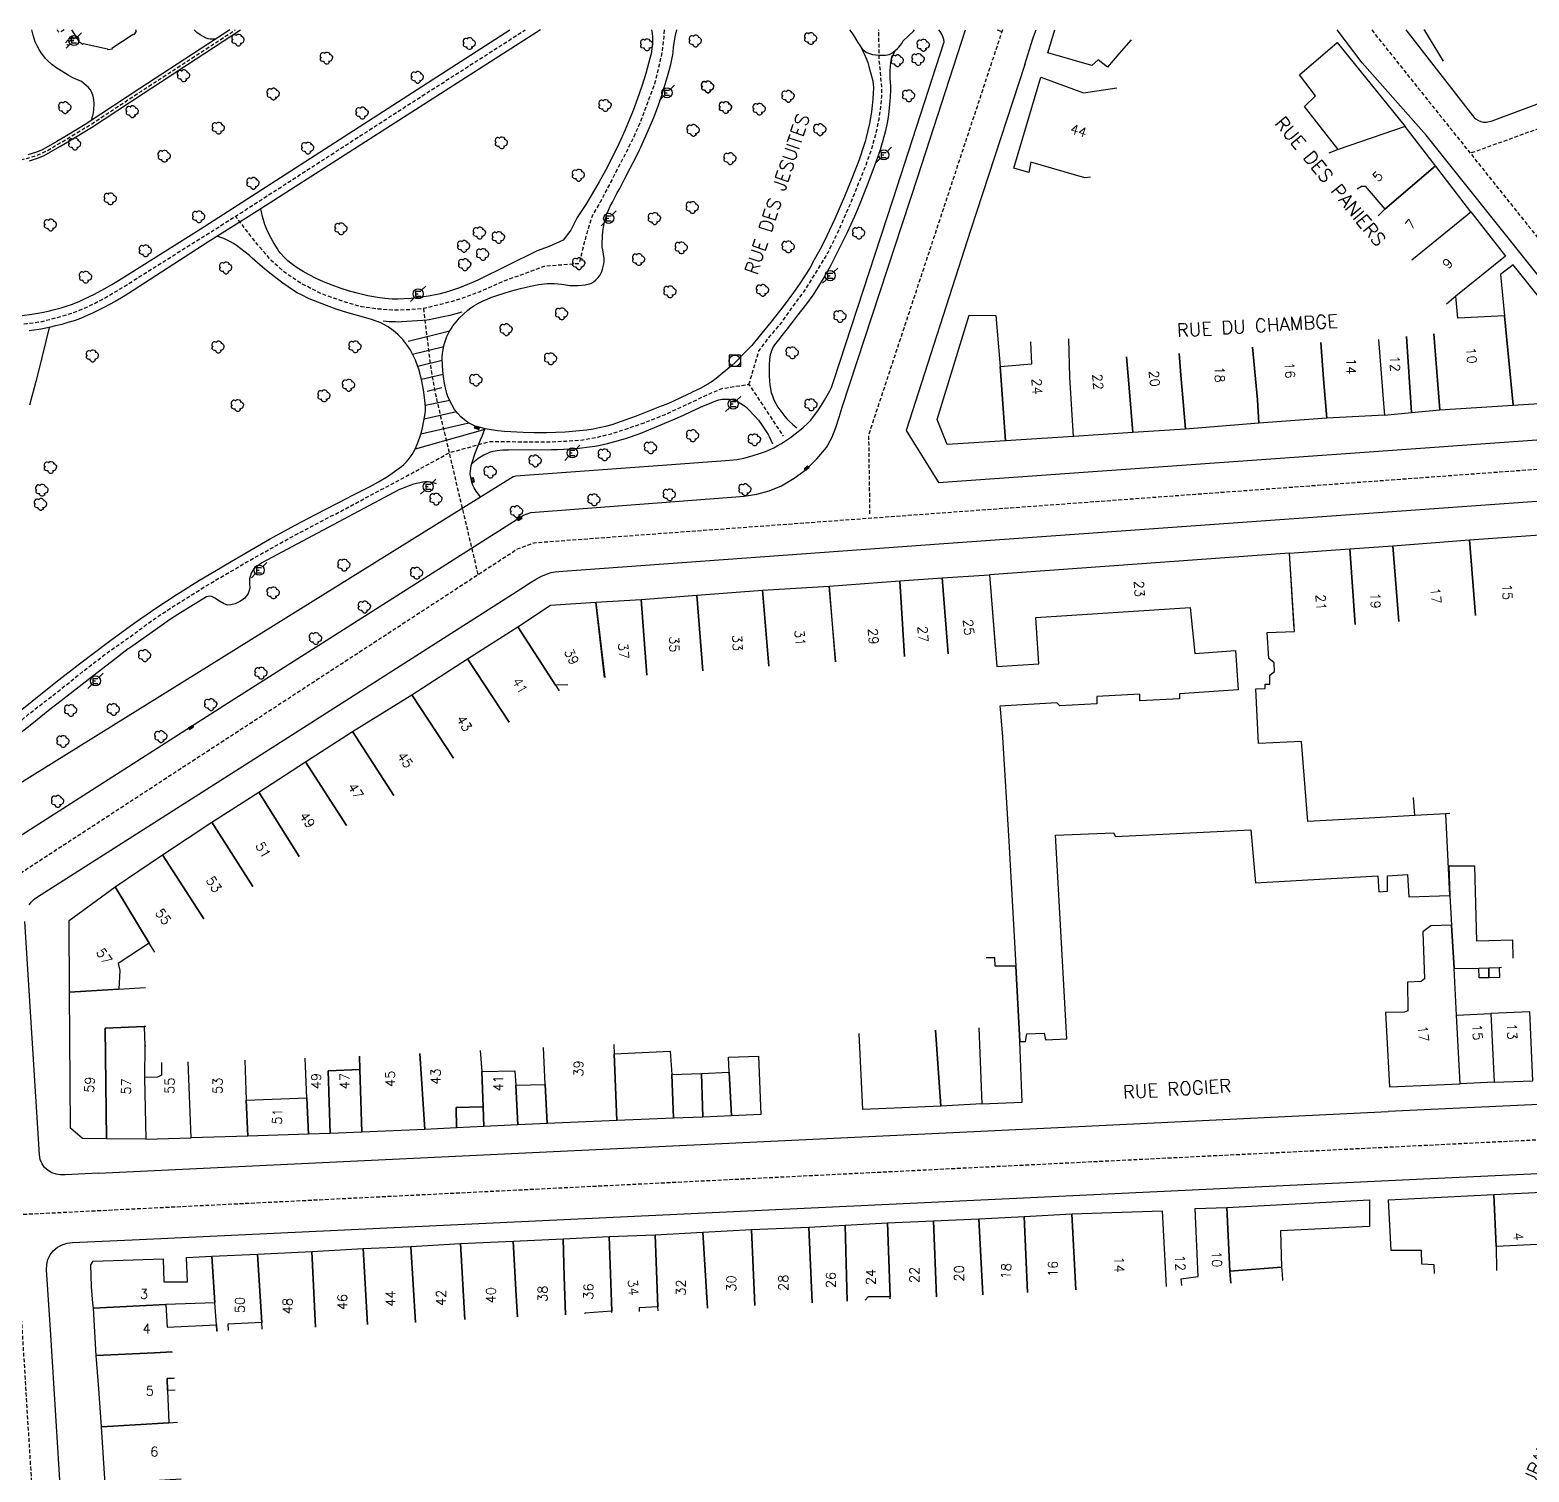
# Model space of a CAD drawing. Header units: millimetres. Extents: x 80000 to 81001, y 143000 to 144000.
# Drawn here: x 80558.7 to 80756, y 143810.3 to 144000 of the extents above; entities that cross this region are included whole.
import ezdxf
from ezdxf.enums import TextEntityAlignment as Align

# ---------------------------------------------------------------- set-up
doc = ezdxf.new("R2010")
doc.units = ezdxf.units.MM
doc.linetypes.add('DASHED', pattern=[0.75, 0.5, -0.25])
doc.layers.get('0').update_dxf_attribs({"linetype": 'CONTINUOUS'})
for name, color, linetype in [('W0001', 6, 'DASHED'), ('W0008', 7, 'CONTINUOUS'), ('W0100', 7, 'CONTINUOUS'), ('W0112', 1, 'DASHED'), ('W0300', 7, 'CONTINUOUS'), ('W0400', 7, 'CONTINUOUS'), ('W0420', 7, 'CONTINUOUS'), ('W0471', 7, 'CONTINUOUS'), ('W0989', 7, 'CONTINUOUS'), ('W0991', 7, 'CONTINUOUS')]:
    doc.layers.add(name, color=color, linetype=linetype)
doc.styles.get("Standard").update_dxf_attribs({"font": 'romans.shx', "width": 0.85})

# ---------------------------------------------------------------- blocks, each defined once
blk = doc.blocks.new('T300')
for p, q in [((-0.8, 0.51), (-0.86, 0.34)), ((-0.86, 0.34), (-0.86, 0.17)), ((-0.86, 0.17), (-0.74, 0.06)), ((-0.69, 0.63), (-0.8, 0.51)), ((-0.8, -0.06), (-0.74, 0.06)), ((-0.74, 0.06), (-0.69, 0.11)), ((-0.57, 0.69), (-0.69, 0.63)), ((-0.46, 0.69), (-0.57, 0.69)), ((-0.29, 0.63), (-0.46, 0.69)), ((-0.29, 0.63), (-0.17, 0.74)), ((-0.23, 0.57), (-0.29, 0.63)), ((-0.17, 0.74), (-0.06, 0.8)), ((-0.06, 0.8), (0.06, 0.8)), ((0.06, 0.8), (0.23, 0.74)), ((0.23, 0.74), (0.34, 0.63)), ((0.34, 0.63), (0.4, 0.51)), ((0.46, 0.46), (0.34, 0.46)), ((0.4, 0.51), (0.4, 0.46)), ((0.57, 0.4), (0.46, 0.46)), ((0.57, 0.4), (0.69, 0.29)), ((0.69, 0.29), (0.74, 0.17)), ((0.74, 0.06), (0.69, -0.17)), ((0.74, 0.17), (0.74, 0.06)), ((-0.8, -0.17), (-0.8, -0.06)), ((-0.8, -0.23), (-0.8, -0.17)), ((-0.74, -0.34), (-0.8, -0.23)), ((-0.69, -0.4), (-0.74, -0.34)), ((-0.51, -0.46), (-0.69, -0.4)), ((-0.4, -0.46), (-0.51, -0.46)), ((-0.4, -0.46), (-0.34, -0.46)), ((-0.34, -0.46), (-0.34, -0.4)), ((-0.34, -0.51), (-0.34, -0.46)), ((-0.29, -0.63), (-0.34, -0.51)), ((-0.17, -0.74), (-0.29, -0.63)), ((-0.06, -0.8), (-0.17, -0.74)), ((0.06, -0.8), (-0.06, -0.8)), ((0.17, -0.74), (0.06, -0.8)), ((0.23, -0.69), (0.17, -0.74)), ((0.29, -0.46), (0.23, -0.46)), ((0.29, -0.63), (0.23, -0.69)), ((0.46, -0.4), (0.29, -0.46)), ((0.34, -0.51), (0.29, -0.63)), ((0.34, -0.51), (0.34, -0.46)), ((0.57, -0.34), (0.46, -0.4)), ((0.63, -0.29), (0.57, -0.34)), ((0.69, -0.17), (0.63, -0.29))]:
    blk.add_line(p, q)
blk = doc.blocks.new('T471')
for p, q in [((-0.333334, 0.333334), (-0.333334, -0.333334)), ((-0.333334, 0.333334), (0.333334, 0.333334)), ((-0.333334, 0), (0, 0)), ((0.500001, 0.500001), (1.000002, 1.000002)), ((-0.500001, -0.500001), (-1.000002, -1.000002)), ((-0.333334, -0.333334), (0.333334, -0.333334))]:
    blk.add_line(p, q)
blk.add_ellipse((0, 0), major_axis=(0.471405, 0.471405), ratio=1, start_param=5.4977871438, end_param=11.780972451)
blk = doc.blocks.new('T400')
for p, q in [((-0.15, 0.3), (0.15, 0.3)), ((-0.15, -0.25), (-0.15, 0.3)), ((-0.15, 0.15), (0.15, 0.15)), ((-0.15, 0), (0.15, 0)), ((0.15, 0.3), (0.15, -0.25)), ((-0.15, -0.15), (0.15, -0.15)), ((-0.15, -0.25), (-0.15, -0.3)), ((-0.15, -0.3), (0.15, -0.3)), ((0.15, -0.3), (0.15, -0.25))]:
    blk.add_line(p, q)
blk = doc.blocks.new('T420')
for p, q in [((0.75, 0.75), (-0.75, 0.75)), ((-0.75, 0.75), (-0.75, -0.75)), ((0.75, 0.75), (0.75, -0.75)), ((0.75, -0.75), (-0.75, -0.75))]:
    blk.add_line(p, q)
blk.add_ellipse((0, 0), major_axis=(-0.53, 0.53), ratio=1, start_param=3.926991, end_param=10.210176)

msp = doc.modelspace()

# ---------------------------------------------------------------- linework, layer by layer
at = {"layer": 'W0001', "flags": 128}
for points in [[(80521.61, 144000), (80518.78, 143994.41), (80515.53, 143987.97), (80511.68, 143982.62), (80513.56, 143979.67), (80533.75, 143970), (80541.57, 143966.26), (80548.37, 143963.06), (80550.37, 143962.18), (80552.26, 143961.58), (80554.02, 143961.3), (80556.02, 143961.2), (80558.34, 143961.38), (80560.1, 143961.6), (80562.16, 143962.12), (80564.32, 143962.76), (80566.44, 143963.62), (80568.34, 143964.6), (80570.54, 143965.88), (80573.47, 143967.73), (80585.63, 143975.38), (80609.6, 143990.85), (80623.88, 144000)], [(80545.2, 144000), (80545.16, 143999.94), (80544.71, 143999.12), (80544.3, 143998.26), (80544, 143997.5), (80543.77, 143996.72), (80543.57, 143995.82), (80543.44, 143994.92), (80543.4, 143994.43), (80543.38, 143993.94), (80543.39, 143993.45), (80543.42, 143992.97), (80543.47, 143992.5), (80543.54, 143992.03), (80543.63, 143991.57), (80543.75, 143991.11), (80544.04, 143990.21), (80544.39, 143989.34), (80544.76, 143988.6), (80545.19, 143987.9), (80545.66, 143987.25), (80546.15, 143986.63), (80546.6, 143986.12), (80547.09, 143985.63), (80547.61, 143985.16), (80548.16, 143984.72), (80548.68, 143984.36), (80549.23, 143984.04), (80549.66, 143983.81), (80550.11, 143983.6), (80550.56, 143983.41), (80551.02, 143983.24), (80551.5, 143983.09), (80551.98, 143982.96), (80552.47, 143982.85), (80552.96, 143982.76), (80553.72, 143982.66), (80554.29, 143982.61), (80555.03, 143982.59), (80555.77, 143982.63), (80556.66, 143982.74), (80557.55, 143982.91), (80558.59, 143983.17), (80559.62, 143983.5), (80560.34, 143983.8), (80561.04, 143984.16), (80562.49, 143985.01), (80563.53, 143985.63), (80566.43, 143987.37), (80566.61, 143987.48), (80573.4, 143991.96), (80585.74, 144000)], [(80642.17, 144000), (80642.13, 143999.13), (80641.91, 143997.13), (80641.43, 143994.95), (80640.97, 143993.1), (80640.17, 143990.94), (80639.39, 143988.74), (80638.23, 143986.02), (80637.33, 143984.18), (80633.79, 143977.4), (80632.69, 143975.5), (80631.99, 143973.28), (80630.99, 143969.25), (80626.37, 143968.89), (80620.9, 143966.86), (80617.88, 143965.52), (80615.3, 143964.56), (80612.74, 143963.88), (80610.6, 143963.36), (80608.66, 143963.18), (80606.74, 143963.12), (80604.56, 143963.28), (80602.36, 143963.58), (80600.59, 143964.07), (80597.23, 143965.23), (80594.45, 143966.63), (80592.27, 143968.09), (80590.49, 143969.67), (80588.73, 143971.71), (80585.8, 143975.49)], [(80653.34, 143953.37), (80654.65, 143957.77), (80656.1, 143959.7), (80657.66, 143961.52), (80659.08, 143963.58), (80660.62, 143965.6), (80662.24, 143968.17), (80663.74, 143970.71), (80665.18, 143973.67), (80666.76, 143977.31), (80668.66, 143982), (80669.52, 143984.42), (80670.06, 143986.41), (80670.46, 143988.27), (80670.7, 143989.91), (80670.8, 143991.17), (80670.8, 143992.47), (80670.66, 143994.41), (80670.46, 143996.24), (80670.44, 144000)], [(80686.68, 144000), (80669.07, 143946.7), (80669.22, 143936.18)], [(80685.99, 144000), (80686.6, 143999.77)], [(80735.27, 144000), (80775.32, 143949.89), (80776, 143944.01)], [(80748.42, 143983.86), (80793.12, 144000)], [(80610.52, 143963.36), (80611.39, 143956.12), (80611.96, 143952.68), (80612.73, 143949.28), (80617.68, 143928.33)], [(80450.07, 143818.97), (80622.87, 143931.72), (80625.08, 143932.54), (80823.73, 143947.11), (81000.09, 143959.55)], [(80518.77, 143884.39), (80523.5, 143885.64), (80525.4, 143886.43), (80527.15, 143887.28), (80530.09, 143889.04), (80532.85, 143890.8), (80535.83, 143892.81), (80538.57, 143894.63), (80541.21, 143896.5), (80543.73, 143898.22), (80546.35, 143900.18), (80549.09, 143902.32), (80552.29, 143904.8), (80555.1, 143907.03), (80558.52, 143909.93), (80562.66, 143913.14), (80565.82, 143915.68), (80568.9, 143918.06), (80571.87, 143920.13), (80574.87, 143922.35), (80577.97, 143924.39), (80581.93, 143926.87), (80588.33, 143930.61), (80594.01, 143933.75), (80600.11, 143936.93), (80608.1, 143941.2), (80613.89, 143944.36), (80619.28, 143945.87), (80624.05, 143945.81), (80626.79, 143945.79), (80629.29, 143945.91), (80631.47, 143946.07), (80633.17, 143946.39), (80635.21, 143946.85), (80637.47, 143947.61), (80639.58, 143948.32), (80642.22, 143949.38), (80644.66, 143950.48), (80647.46, 143951.82), (80649.81, 143952.84), (80653.34, 143953.37), (80657.85, 143946.56)], [(80554.15, 143886.58), (80562.43, 143752.21)], [(80556.36, 143844.1), (80952.73, 143863.62), (81000.36, 143865.6)]]:
    msp.add_lwpolyline(points, dxfattribs=at)
at = {"layer": 'W0008'}
for p, q in [((80693.96, 143855.59), (80737.42, 143857.71)), ((80567.75, 143849.57), (80693.96, 143855.59)), ((80573.16, 143840.87), (80695.04, 143846.62))]:
    msp.add_line(p, q, dxfattribs=at)
for points in [[(80457.8, 143830.45), (80505.96, 143861.17), (80555.51, 143892.75), (80584.74, 143911.42), (80623.66, 143936.18), (80624.63, 143936.5), (80651.03, 143938.51), (80652.7, 143938.67), (80654.37, 143938.94), (80656.02, 143939.37), (80657.6, 143940.02), (80659.3, 143941.01), (80660.87, 143942.19), (80662.28, 143943.55), (80663.52, 143945.08), (80664.25, 143946.33), (80664.77, 143947.68), (80665.19, 143949.05), (80665.6, 143950.39), (80675.57, 143980.67), (80681.83, 144000)], [(80689.65, 143995.47), (80682.49, 143973.6), (80674.02, 143947.31), (80678.26, 143940.45), (80737.4, 143944.65), (80768, 143946.86), (80768.8, 143947.51), (80770.43, 143949.96), (80770.42, 143951.11), (80742.43, 143986.17), (80734.03, 143995.69), (80730.74, 144000)], [(80689.65, 143995.47), (80690.65, 143998.72), (80690.78, 143999.09), (80690.91, 143999.46), (80691.06, 143999.82), (80691.14, 144000)], [(80739.76, 144000), (80748.54, 143988.75), (80748.76, 143988.5), (80749.02, 143988.27), (80749.31, 143988.08), (80749.63, 143987.95), (80750, 143987.88), (80750.37, 143987.88), (80750.74, 143987.94), (80751.1, 143988.05), (80783.19, 144000)], [(80558.66, 143884.87), (80558.96, 143885.27), (80559.31, 143885.63), (80559.72, 143885.93), (80590.11, 143905.3), (80623.8, 143926.78), (80624.53, 143927.25), (80625.26, 143927.71), (80626.03, 143928.13), (80626.84, 143928.46), (80627.33, 143928.61), (80627.83, 143928.7), (80628.34, 143928.76), (80628.85, 143928.8), (80678.99, 143932.45), (80771.1, 143939.02)], [(80817.65, 143909.3), (80799.09, 143866.58), (80801.49, 143862.91), (80801.65, 143862.47), (80801.59, 143862.01), (80801.37, 143861.64), (80801.05, 143861.36), (80800.81, 143861.26), (80800.52, 143861.22), (80800.23, 143861.18), (80799.99, 143861.08), (80799.5, 143860.82), (80798.98, 143860.65), (80798.44, 143860.55), (80797.9, 143860.5), (80737.42, 143857.71)], [(80567.75, 143849.57), (80563.36, 143849.36), (80562.78, 143849.36), (80562.21, 143849.43), (80561.64, 143849.61), (80561.13, 143849.91), (80560.68, 143850.33), (80560.33, 143850.82), (80560.09, 143851.39), (80559.98, 143852), (80558.06, 143882.69)], [(80695.04, 143846.62), (80742.09, 143848.85), (80787.25, 143850.93)], [(80561.48, 143828.33), (80560.92, 143836.87), (80560.95, 143837.55), (80561.1, 143838.21), (80561.39, 143838.82), (80561.8, 143839.37), (80562.35, 143839.83), (80562.98, 143840.17), (80563.66, 143840.38), (80564.36, 143840.47), (80573.16, 143840.87)], [(80563.45, 143796.46), (80561.48, 143828.31)]]:
    msp.add_lwpolyline(points, dxfattribs=at)
at = {"layer": 'W0008', "flags": 128}
for points in [[(80518.93, 143876.98), (80575.85, 143912.33), (80622.31, 143941.23), (80622.34, 143941.24), (80622.49, 143941.27), (80622.65, 143941.32), (80622.69, 143941.33), (80643.17, 143942.82), (80650.83, 143943.4), (80651.74, 143943.5), (80652.65, 143943.67), (80653.77, 143943.95), (80654.88, 143944.3), (80655.52, 143944.54), (80656.14, 143944.8), (80656.61, 143945.02), (80657.07, 143945.27), (80657.62, 143945.6), (80658.16, 143945.95), (80658.81, 143946.39), (80659.44, 143946.86), (80660.42, 143947.65), (80661.05, 143948.23), (80661.46, 143948.67), (80661.84, 143949.13), (80662.39, 143949.87), (80662.9, 143950.63), (80663.3, 143951.3), (80663.98, 143952.52), (80664.18, 143952.96), (80664.49, 143953.9), (80672.25, 143977.59), (80679.03, 143998.44), (80678.98, 143998.74), (80678.9, 143999.03), (80678.81, 143999.24), (80678.71, 143999.44), (80678.48, 143999.8), (80678.33, 144000)], [(80557.7, 143962.44), (80559.01, 143962.61), (80560.31, 143962.84), (80561.15, 143963.02), (80561.99, 143963.23), (80562.83, 143963.45), (80563.66, 143963.7), (80564.21, 143963.89), (80564.76, 143964.09), (80565.29, 143964.31), (80565.82, 143964.56), (80567.22, 143965.26), (80568.61, 143965.98), (80569.5, 143966.49), (80570.38, 143967.02), (80581.12, 143973.81), (80587.3, 143977.75), (80621.9, 144000)], [(80625.91, 144000), (80588.64, 143976.15), (80582.14, 143972.07), (80571.59, 143965.26), (80570.77, 143964.75), (80569.94, 143964.27), (80568.46, 143963.49), (80566.98, 143962.74), (80566.38, 143962.46), (80565.77, 143962.2), (80565.16, 143961.96), (80564.54, 143961.74), (80563.73, 143961.49), (80562.92, 143961.25), (80562.11, 143961.05), (80561.29, 143960.86), (80559.96, 143960.61), (80558.62, 143960.43)], [(80558.7, 143982.8), (80559.75, 143983.14), (80560.51, 143983.45), (80561.22, 143983.82), (80562.68, 143984.67), (80563.73, 143985.3), (80566.63, 143987.04), (80566.82, 143987.16), (80573.62, 143991.64), (80586.45, 144000)], [(80566.82, 143988.11), (80566.95, 143988.49), (80567.06, 143988.88), (80567.11, 143989.16), (80567.15, 143989.43), (80567.18, 143990.31), (80567.15, 143990.83), (80567.06, 143991.31), (80566.9, 143991.76), (80566.71, 143992.12), (80566.46, 143992.43), (80565.51, 143993.21), (80564.39, 143993.71), (80563.77, 143994.04), (80562.49, 143994.84), (80562.17, 143995.06), (80561.64, 143995.47), (80561.06, 143995.98), (80560.79, 143996.26), (80560.55, 143996.55), (80560.24, 143996.98), (80559.96, 143997.42), (80559.69, 143997.91), (80559.45, 143998.42), (80559.28, 143998.86), (80559.15, 143999.31), (80559, 144000)], [(80585.03, 144000), (80573.19, 143992.29)], [(80583.23, 143998.83), (80582.88, 143998.79), (80582.44, 143998.79), (80582.18, 143998.84), (80581.94, 143998.93), (80581.14, 143999.37), (80580.72, 143999.68), (80580.36, 144000)], [(80640.52, 144000), (80640.61, 143999.59), (80640.65, 143999.06), (80640.63, 143998.3), (80640.56, 143997.54), (80640.46, 143996.88), (80640.32, 143996.23), (80639.77, 143994.29), (80639.24, 143992.6), (80638.68, 143990.99), (80638.09, 143989.39), (80637.59, 143988.12), (80637.06, 143986.86), (80636.23, 143985.02), (80635.35, 143983.2), (80634.51, 143981.58), (80633.62, 143980), (80633.13, 143979.17), (80631.86, 143977.05), (80631.54, 143976.53), (80630.74, 143975.31), (80629.91, 143973.67), (80628.88, 143972.36), (80627.04, 143971.51), (80625.47, 143970.93), (80617.65, 143967.1), (80616.98, 143966.78), (80616.3, 143966.49), (80615.25, 143966.09), (80614.2, 143965.71), (80613.37, 143965.46), (80612.53, 143965.25), (80611.2, 143964.99), (80609.86, 143964.79), (80608.92, 143964.68), (80607.99, 143964.61), (80607.19, 143964.59), (80606.38, 143964.6), (80605.42, 143964.66), (80604.47, 143964.78), (80603.2, 143965.02), (80601.95, 143965.31), (80600.8, 143965.63), (80599.67, 143966), (80598.51, 143966.41), (80597.37, 143966.87), (80596.41, 143967.3), (80595.46, 143967.78), (80594.67, 143968.21), (80593.91, 143968.69), (80593.28, 143969.14), (80592.68, 143969.63), (80592.17, 143970.12), (80591.7, 143970.65), (80591.5, 143970.91), (80591.32, 143971.19), (80590.76, 143972.14), (80590.23, 143973.09), (80589.91, 143973.75), (80589.65, 143974.42), (80589.36, 143975.44), (80589.13, 143976.47)], [(80645.81, 143952.3), (80644.52, 143951.68), (80643.22, 143951.08), (80642.52, 143950.77), (80641.81, 143950.48), (80638.5, 143949.19), (80637.77, 143948.91), (80636.53, 143948.47), (80635.29, 143948.06), (80634.48, 143947.83), (80633.65, 143947.63), (80632.83, 143947.46), (80632.01, 143947.35), (80630.57, 143947.2), (80629.14, 143947.1), (80626.72, 143947), (80625.08, 143946.98), (80623.62, 143947.02), (80621.18, 143947.18), (80620.3, 143947.26), (80619.43, 143947.38), (80618.63, 143947.54), (80617.83, 143947.72), (80617.33, 143947.88), (80616.86, 143948.09), (80616.37, 143948.37), (80615.9, 143948.69), (80615.44, 143949.1), (80615.02, 143949.55), (80614.62, 143950.08), (80614.28, 143950.65), (80614, 143951.22), (80613.74, 143951.79), (80613.61, 143952.15), (80613.5, 143952.51), (80613.29, 143953.48), (80613.1, 143954.7), (80613, 143955.8), (80612.98, 143956.96), (80613.01, 143957.45), (80613.09, 143957.94), (80613.26, 143958.62), (80613.47, 143959.28), (80613.61, 143959.65), (80613.77, 143960), (80613.95, 143960.35), (80614.15, 143960.68), (80614.39, 143961.05), (80614.65, 143961.4), (80614.93, 143961.73), (80615.22, 143962.06), (80615.77, 143962.6), (80616.35, 143963.12), (80616.74, 143963.43), (80617.15, 143963.7), (80617.76, 143964.05), (80618.37, 143964.37), (80618.88, 143964.6), (80619.39, 143964.81), (80620.28, 143965.12), (80621.95, 143965.63), (80623.28, 143965.99), (80624.62, 143966.3), (80625.69, 143966.49), (80626.78, 143966.63), (80627.26, 143966.66), (80627.73, 143966.65), (80628.21, 143966.61), (80628.69, 143966.54), (80629.23, 143966.45), (80629.78, 143966.39), (80630.33, 143966.38), (80630.88, 143966.39), (80631.77, 143966.48), (80632.34, 143966.59), (80632.62, 143966.7), (80632.87, 143966.85), (80633.21, 143967.13), (80633.52, 143967.45), (80633.7, 143967.7), (80633.86, 143967.96), (80633.99, 143968.24), (80634.09, 143968.52), (80634.18, 143968.86), (80634.24, 143969.21), (80634.27, 143969.56), (80634.27, 143969.91), (80634.22, 143970.48), (80634.11, 143971.05), (80634.03, 143971.46), (80634.02, 143971.89), (80634.07, 143972.84), (80634.13, 143973.48), (80634.31, 143974.6), (80634.49, 143975.3), (80634.66, 143975.8), (80634.86, 143976.29), (80635.1, 143976.83), (80635.37, 143977.36), (80635.97, 143978.47), (80636.35, 143979.16), (80637.01, 143980.44), (80637.73, 143981.83), (80638.59, 143983.5), (80638.95, 143984.21), (80639.13, 143984.59), (80639.96, 143986.47), (80640.81, 143988.5), (80641.43, 143990.12), (80641.88, 143991.44), (80642.61, 143993.87), (80643.05, 143995.47), (80643.25, 143996.33), (80643.31, 143996.71), (80643.35, 143997.09), (80643.4, 143997.69), (80643.48, 143998.28), (80643.64, 143999.1), (80643.87, 144000)], [(80666.55, 144000), (80666.86, 143999.64), (80667.07, 143999.36), (80667.27, 143999.03), (80667.68, 143998.35), (80667.95, 143997.92), (80668.21, 143997.55), (80668.34, 143997.4), (80668.49, 143997.28), (80668.77, 143997.1), (80669.07, 143996.95), (80669.33, 143996.86), (80669.6, 143996.79), (80670.03, 143996.72), (80670.47, 143996.68), (80670.88, 143996.67), (80671.29, 143996.69), (80671.55, 143996.73), (80671.8, 143996.79), (80671.98, 143996.87), (80672.14, 143996.97), (80672.53, 143997.26), (80672.9, 143997.57), (80673.08, 143997.75), (80673.25, 143997.95), (80673.45, 143998.24), (80673.62, 143998.55), (80675.05, 143999.9), (80675.12, 144000)], [(80667.95, 143997.92), (80668.49, 143996.88), (80668.79, 143996.18), (80668.97, 143995.7), (80669.13, 143995.21), (80669.57, 143993.61), (80669.63, 143993.3), (80669.69, 143992.84), (80669.71, 143992.38), (80669.7, 143991.67), (80669.65, 143990.95), (80669.57, 143990.08), (80669.46, 143989.21), (80669.34, 143988.44), (80669.2, 143987.68), (80669, 143986.76), (80668.78, 143985.84), (80668.63, 143985.31), (80668.47, 143984.78), (80667.82, 143982.93), (80666.86, 143980.44), (80665.89, 143978.07), (80665.35, 143976.79), (80664.62, 143975.14), (80663.59, 143972.92), (80662.87, 143971.48), (80661.94, 143969.74), (80661.33, 143968.68), (80660.69, 143967.64), (80659.95, 143966.53), (80659.18, 143965.44), (80657.83, 143963.62), (80656.22, 143961.56), (80654.65, 143959.61), (80653.71, 143958.49), (80652.99, 143957.72), (80651.51, 143956.25), (80651.07, 143955.86), (80649.01, 143954.15), (80648.48, 143953.75), (80647.92, 143953.39), (80646.9, 143952.84), (80645.86, 143952.33)], [(80672.52, 143997.25), (80672.25, 143996.66), (80672.08, 143996.23), (80672.01, 143995.99), (80671.97, 143995.74), (80671.88, 143994.66), (80671.86, 143994.26), (80671.88, 143993.68), (80671.92, 143993.09), (80671.95, 143992.63), (80671.95, 143992.17), (80671.91, 143991.12), (80671.85, 143990.23), (80671.75, 143989.28), (80671.64, 143988.53), (80671.51, 143987.79), (80671.29, 143986.73), (80670.97, 143985.44), (80670.61, 143984.25), (80670.05, 143982.62), (80668.9, 143979.57), (80667.85, 143976.9), (80667.49, 143976.06), (80667.22, 143975.44), (80666.25, 143973.36), (80665.14, 143971.06), (80664.01, 143968.87), (80663.29, 143967.55), (80662.51, 143966.27), (80661.73, 143965.11), (80660.9, 143963.98), (80659.61, 143962.29), (80658.95, 143961.43), (80658.38, 143960.69), (80657.68, 143959.78), (80657.24, 143959.23), (80656.72, 143958.58), (80656.54, 143958.31), (80656.38, 143958.01), (80656.24, 143957.64), (80656.13, 143957.25), (80656.07, 143956.94), (80656.03, 143956.63), (80656, 143955.96), (80655.99, 143955.3), (80656, 143954.54), (80656.04, 143953.78), (80656.09, 143953.28), (80656.17, 143952.79), (80656.28, 143952.32), (80656.43, 143951.86), (80656.63, 143951.35), (80656.86, 143950.87), (80657.15, 143950.39), (80658.04, 143949.16), (80658.31, 143948.83), (80658.61, 143948.52), (80659.11, 143948.08), (80659.63, 143947.67)], [(80573.19, 143992.29), (80566.39, 143987.81), (80566.22, 143987.7), (80563.33, 143985.96), (80562.29, 143985.34), (80560.85, 143984.5), (80560.18, 143984.16), (80559.48, 143983.87), (80558.48, 143983.55)], [(80556.16, 143909.37), (80559.04, 143911.67), (80562.17, 143914.19), (80565.08, 143916.45), (80569.23, 143919.59), (80571, 143920.9), (80572.76, 143922.17), (80574.02, 143923.05), (80575.29, 143923.92), (80576.71, 143924.86), (80578.13, 143925.78), (80581.04, 143927.59), (80583.05, 143928.8), (80585.22, 143930.07), (80587.32, 143931.29), (80590.27, 143932.98), (80591.69, 143933.78), (80593.74, 143934.9), (80596.21, 143936.2), (80597.86, 143937.05), (80600.48, 143938.39), (80600.98, 143938.65), (80603.4, 143939.89), (80604.6, 143940.55), (80605.78, 143941.26), (80606.72, 143941.89), (80607.62, 143942.57), (80607.94, 143942.84), (80608.24, 143943.14), (80608.52, 143943.45), (80608.78, 143943.78), (80609.03, 143944.15), (80609.26, 143944.54), (80609.47, 143944.94), (80609.65, 143945.35), (80609.87, 143945.94), (80610.08, 143946.54), (80610.24, 143947.09), (80610.38, 143947.65), (80610.58, 143948.59), (80610.74, 143949.54), (80610.78, 143949.96), (80610.78, 143950.38), (80610.71, 143951.3), (80610.52, 143952.66), (80610.29, 143953.81), (80610.04, 143954.89), (80609.91, 143955.36), (80609.75, 143955.82), (80609.45, 143956.55), (80609.13, 143957.27), (80608.77, 143957.95), (80608.34, 143958.59), (80607.79, 143959.26), (80607.18, 143959.88), (80606.54, 143960.44), (80605.86, 143960.94), (80605.39, 143961.22), (80604.9, 143961.45), (80603.67, 143961.91), (80602.64, 143962.23), (80601.04, 143962.66), (80599.99, 143962.95), (80599.03, 143963.27), (80597.19, 143963.95), (80595.49, 143964.64), (80594.45, 143965.13), (80593.92, 143965.41), (80593.4, 143965.73), (80592.7, 143966.19), (80592.02, 143966.67), (80590.68, 143967.69), (80589.86, 143968.36), (80589.05, 143969.06), (80588, 143969.99), (80587.61, 143970.31), (80585.92, 143971.62), (80585.54, 143971.89), (80585.13, 143972.12), (80584.33, 143972.5), (80583.51, 143972.84)], [(80605.2, 143961.73), (80606.02, 143961.66), (80606.83, 143961.62), (80607.23, 143961.61), (80607.63, 143961.62), (80610.45, 143961.8), (80610.95, 143961.86), (80611.28, 143961.92), (80613.1, 143962.28), (80614.05, 143962.49), (80615.62, 143962.9)], [(80561.29, 143960.86), (80559.91, 143955.27), (80559.51, 143953.76), (80559.29, 143952.91), (80558.68, 143950.64)], [(80613.97, 143960.37), (80608.5, 143959.01)], [(80609.09, 143957.35), (80613.2, 143958.37)], [(80612.99, 143956.53), (80609.79, 143955.71)], [(80610.24, 143954.06), (80613.1, 143954.73)], [(80610.76, 143950.65), (80613.97, 143951.28)], [(80612.94, 143952.91), (80610.99, 143952.45)], [(80616.9, 143942.92), (80617.4, 143943.41), (80617.73, 143943.66), (80618.47, 143944.08), (80618.82, 143944.25), (80619.25, 143944.43), (80619.69, 143944.58), (80619.96, 143944.64), (80620.23, 143944.69), (80620.98, 143944.74), (80621.7, 143944.76), (80627.35, 143944.79), (80628.13, 143944.81), (80629.81, 143944.87), (80631.02, 143944.96), (80632.37, 143945.13), (80633.07, 143945.25), (80633.76, 143945.39), (80634.72, 143945.61), (80635.68, 143945.86), (80637.09, 143946.26), (80637.74, 143946.46), (80639.1, 143946.96), (80641.45, 143947.91), (80643.62, 143948.82), (80644.73, 143949.31), (80645.74, 143949.78), (80647.34, 143950.53), (80647.91, 143950.78), (80648.99, 143951.21), (80649.39, 143951.34), (80649.8, 143951.41), (80650.3, 143951.44), (80650.8, 143951.41), (80651.09, 143951.37), (80651.37, 143951.3), (80651.65, 143951.2), (80651.92, 143951.07), (80652.26, 143950.87), (80652.6, 143950.64), (80652.91, 143950.4), (80653.21, 143950.13), (80654.13, 143949.19), (80654.59, 143948.65), (80654.98, 143948.11), (80655.71, 143947.03), (80655.86, 143946.79), (80656, 143946.53), (80656.22, 143946.03), (80656.43, 143945.53)], [(80614.86, 143949.76), (80610.61, 143948.79)], [(80618.57, 143947.43), (80609.41, 143944.84)], [(80610.17, 143946.86), (80616.48, 143948.3)], [(80618.01, 143938.56), (80617.46, 143939.3), (80617.19, 143939.75), (80617.02, 143940.12), (80616.9, 143940.5), (80616.7, 143941.36), (80616.68, 143941.58), (80616.69, 143941.94), (80616.74, 143942.3), (80616.81, 143942.7), (80616.92, 143943.09), (80617.28, 143944.18), (80617.46, 143944.69), (80617.63, 143945.09), (80618.03, 143946.06), (80618.23, 143946.57), (80618.6, 143947.52)], [(80612.25, 143940.3), (80611.69, 143940.45), (80611.11, 143940.55), (80610.78, 143940.56), (80610.45, 143940.52), (80609.2, 143940.22), (80608.71, 143940.07), (80607.61, 143939.64), (80607.36, 143939.53), (80589.25, 143929.88), (80588.22, 143929.11), (80587.87, 143928.52), (80587.65, 143927.8), (80587.65, 143927.17), (80587.66, 143926.54), (80587.44, 143925.87), (80586.95, 143925.2), (80586.35, 143924.78), (80585.74, 143924.49), (80585.19, 143924.35), (80584.73, 143924.33), (80584.2, 143924.52), (80583.67, 143924.83), (80583.08, 143925.23), (80582.69, 143925.44), (80582.35, 143925.5), (80581.99, 143925.41), (80578.19, 143923.08), (80577.09, 143922.37), (80576.02, 143921.62), (80571.84, 143918.68), (80571.67, 143918.55), (80569.47, 143916.87), (80567.57, 143915.4), (80562.83, 143911.71), (80561.37, 143910.57), (80558.97, 143908.67), (80556.76, 143906.91)]]:
    msp.add_lwpolyline(points, dxfattribs=at)
at = {"layer": 'W0100', "flags": 128}
for points in [[(80564.86, 143999.06), (80564.25, 144000)], [(80572.67, 144000), (80572.65, 143999.9), (80572.73, 143999.85), (80572.42, 143999.36), (80572.34, 143999.4), (80569.52, 143997.57), (80569.54, 143997.48), (80569.54, 143997.48), (80568.97, 143997.37), (80568.97, 143997.37), (80568.95, 143997.46), (80565.73, 143998.17), (80565.68, 143998.1), (80565.18, 143998.44), (80565.23, 143998.5), (80564.86, 143999.06), (80564.86, 143999.06)]]:
    msp.add_lwpolyline(points, dxfattribs=at)
at = {"layer": 'W0100'}
for points in [[(80692.68, 143997.01), (80693.57, 144000)], [(80703.62, 143998.72), (80701.99, 143996.85)], [(80742.12, 144000), (80742.2, 143999.91), (80742.28, 144000)], [(80742.28, 144000), (80742.2, 143999.91), (80744.68, 143995.89), (80744.68, 143995.89)], [(80701.99, 143996.85), (80700.49, 143995.12), (80699.3, 143996.06), (80698.46, 143995.31), (80692.68, 143997.01)], [(80730.71, 143998.34), (80739.66, 143987.3), (80730.84, 143984.28), (80726.44, 143989.95), (80727.86, 143991.33), (80725.75, 143994.1), (80730.71, 143998.34)], [(80688.17, 143981.8), (80691.74, 143993.78), (80697.35, 143991.71), (80701.74, 143992.37)], [(80733.38, 143979.08), (80733.91, 143979.47), (80734.43, 143979.47), (80737, 143976.42), (80743.68, 143982.13), (80739.66, 143987.3), (80730.84, 143984.28), (80729.63, 143983.79)], [(80698.26, 143980.65), (80697.51, 143980.53), (80690.44, 143982.61), (80690.17, 143981.23), (80688.17, 143981.8)], [(80740.57, 143969.76), (80746.88, 143974.9), (80748.32, 143976.08), (80743.68, 143982.13), (80737, 143976.42), (80736.13, 143975.54)], [(80740.57, 143969.76), (80746.88, 143974.9), (80748.32, 143976.08), (80752.89, 143970.25), (80746.34, 143964.98), (80745.13, 143963.93)], [(80764.07, 143951.28), (80765.71, 143954.3), (80753.87, 143969.11), (80752.23, 143967.84), (80752.76, 143962.37), (80753.87, 143950.65), (80764.07, 143951.28)], [(80753.87, 143950.65), (80752.76, 143962.37), (80746.59, 143962.08), (80746.34, 143964.98), (80745.13, 143963.93)], [(80687.08, 143945.95), (80679.4, 143945.45), (80678.11, 143948.73), (80682.3, 143962.47), (80685.81, 143962.45), (80686.41, 143955.7), (80687.08, 143945.95)], [(80687.08, 143945.95), (80686.41, 143955.7), (80690.55, 143956.07), (80690.43, 143958.97)], [(80696.04, 143946.5), (80695.56, 143954.32), (80695.56, 143954.32), (80695.43, 143959.35)], [(80736.15, 143959.29), (80736.87, 143950.33), (80736.96, 143949.32), (80729.36, 143948.91)], [(80736.15, 143959.29), (80736.87, 143950.33), (80736.96, 143949.32), (80740.5, 143949.66)], [(80740.5, 143949.66), (80739.86, 143959.65)], [(80739.86, 143959.65), (80740.5, 143949.66), (80744.22, 143950.03)], [(80744.22, 143950.03), (80743.44, 143960)], [(80743.44, 143960), (80744.22, 143950.03), (80753.87, 143950.65)], [(80703, 143956.99), (80703.35, 143952.91), (80703.84, 143947.03), (80696.04, 143946.5)], [(80703.84, 143947.03), (80703.35, 143952.91), (80703, 143956.99)], [(80709.94, 143957.44), (80710.13, 143955.15), (80710.18, 143954.58), (80710.42, 143951.61), (80710.76, 143947.48), (80703.84, 143947.03)], [(80719.6, 143958.25), (80720.24, 143951.32), (80720.4, 143948.28), (80710.76, 143947.48), (80710.42, 143951.61), (80710.18, 143954.58), (80710.13, 143955.15), (80709.94, 143957.44)], [(80728.56, 143958.88), (80728.94, 143954.1), (80729.36, 143948.91), (80720.4, 143948.28), (80720.24, 143951.32), (80719.6, 143958.25)], [(80729.36, 143948.91), (80728.94, 143954.1), (80728.56, 143958.88)], [(80696.04, 143946.5), (80696.04, 143946.5), (80696.04, 143946.5), (80696.04, 143946.5), (80687.08, 143945.95)], [(80748.93, 143922.95), (80748.14, 143932.92), (80757.37, 143933.59), (80758.1, 143923.61)], [(80725.09, 143921.18), (80724.47, 143931.17), (80732.38, 143931.75), (80733.09, 143921.78)], [(80733.09, 143921.78), (80732.38, 143931.75), (80738.04, 143932.14), (80738.86, 143922.17)], [(80738.86, 143922.17), (80738.04, 143932.14), (80748.14, 143932.92), (80748.93, 143922.95)], [(80688.96, 143866.91), (80689.72, 143866.91), (80689.89, 143867.92), (80692.2, 143868.02), (80692.37, 143867.14), (80695.14, 143867.24), (80693.66, 143894.06), (80701.31, 143894.38), (80701.57, 143893.88), (80719.36, 143894.75), (80720, 143887.78), (80736.07, 143888.7), (80736.21, 143886.58), (80737.36, 143886.7), (80737.36, 143888.7), (80739.98, 143888.9), (80740.16, 143885.94), (80745.56, 143886.12), (80745.04, 143896.85), (80740.93, 143896.63), (80734.95, 143896.31), (80726.85, 143895.87), (80726.05, 143906.39), (80720.36, 143906.12), (80720.04, 143913.29), (80721.24, 143913.35), (80721.24, 143913.92), (80721.87, 143913.92), (80721.87, 143915.11), (80722.47, 143915.58), (80722.46, 143916.72), (80721.72, 143917.29), (80721.52, 143920.71), (80725.11, 143920.85), (80724.47, 143931.17), (80684.99, 143928.32), (80685.95, 143916.24), (80691.47, 143916.58), (80691.1, 143922.71), (80711.37, 143924.03), (80711.98, 143917.95), (80717.37, 143918.35), (80717.69, 143913.17), (80709.97, 143912.65), (80709.97, 143911.99), (80704.78, 143911.75), (80704.77, 143912.62), (80699.11, 143912.3), (80699.11, 143911.35), (80694.24, 143911.05), (80693.83, 143911.46), (80686.34, 143911.02), (80686.38, 143910.68), (80686.68, 143906.93), (80687.52, 143893.28), (80688.44, 143876.83), (80688.96, 143866.91)], [(80663.89, 143926.83), (80673.17, 143927.53), (80673.81, 143917.55)], [(80673.17, 143927.53), (80678.77, 143927.9), (80679.55, 143917.93)], [(80673.81, 143917.55), (80673.17, 143927.53)], [(80678.77, 143927.9), (80684.99, 143928.32), (80685.78, 143918.35)], [(80679.55, 143917.93), (80678.77, 143927.9)], [(80639.18, 143925.06), (80646.48, 143925.64), (80647.28, 143915.67)], [(80646.48, 143925.64), (80655.12, 143926.28), (80655.96, 143916.31)], [(80647.28, 143915.67), (80646.48, 143925.64)], [(80655.12, 143926.28), (80663.89, 143926.83), (80664.7, 143916.86)], [(80655.96, 143916.31), (80655.12, 143926.28)], [(80664.75, 143916.86), (80663.89, 143926.83)], [(80622.92, 143921.45), (80627.24, 143924.31), (80633.19, 143924.73), (80634.39, 143914.78)], [(80633.19, 143924.73), (80639.18, 143925.06), (80639.92, 143915.09)], [(80634.35, 143914.78), (80633.19, 143924.73)], [(80639.92, 143915.09), (80639.18, 143925.06)], [(80616.29, 143917.27), (80622.92, 143921.45), (80628.35, 143913.05)], [(80629.52, 143913.82), (80627.87, 143913.81), (80622.92, 143921.45)], [(80608.97, 143912.54), (80616.29, 143917.27), (80621.79, 143908.91)], [(80621.79, 143908.91), (80616.29, 143917.27)], [(80601.2, 143907.69), (80608.97, 143912.54), (80614.48, 143904.19)], [(80614.48, 143904.19), (80608.97, 143912.54)], [(80594.99, 143903.72), (80601.2, 143907.69), (80606.61, 143899.28)], [(80606.61, 143899.28), (80601.2, 143907.69)], [(80588.85, 143899.71), (80594.99, 143903.72), (80600.4, 143895.31)], [(80600.4, 143895.31), (80594.99, 143903.72)], [(80582.69, 143895.75), (80588.85, 143899.71), (80594.18, 143891.24)], [(80594.18, 143891.24), (80588.85, 143899.71)], [(80745.54, 143896.9), (80745.04, 143896.85), (80740.93, 143896.63), (80740.75, 143898.99)], [(80576.18, 143891.45), (80582.69, 143895.75), (80588.08, 143887.32)], [(80588.08, 143887.32), (80582.69, 143895.75)], [(80569.96, 143887.26), (80576.18, 143891.45), (80581.6, 143883.04)], [(80581.6, 143883.04), (80576.18, 143891.45)], [(80753.89, 143877.87), (80753.83, 143880.24), (80749.1, 143880.1), (80748.86, 143889.99), (80745.43, 143889.98), (80745.56, 143886.12), (80745.75, 143882.2), (80746.1, 143876.5)], [(80563.92, 143882.83), (80569.96, 143887.26), (80574.43, 143879.86), (80570.34, 143877.18), (80570.55, 143876.26), (80570.45, 143873.81), (80563.94, 143873.4), (80563.92, 143882.83)], [(80575.16, 143878.67), (80574.43, 143879.86), (80569.96, 143887.26)], [(80737.63, 143860.95), (80746.89, 143861.34), (80746.44, 143870.37), (80746.1, 143876.5), (80745.75, 143882.2), (80743.04, 143882.11), (80742.01, 143881.32), (80742.2, 143875.16), (80741.78, 143874.78), (80739.96, 143874.73), (80740.02, 143870.95), (80739.59, 143870.77), (80737.09, 143870.7), (80737.63, 143860.95)], [(80683.99, 143858.71), (80689.29, 143858.91), (80688.96, 143866.91), (80688.44, 143876.83), (80685.74, 143876.82), (80685.71, 143877.93), (80684.54, 143877.9)], [(80746.1, 143876.5), (80749.37, 143876.56), (80750.67, 143876.59), (80752.05, 143876.65), (80752.34, 143876.67)], [(80750.67, 143876.59), (80750.7, 143875.29), (80749.42, 143875.29), (80749.37, 143876.56), (80750.67, 143876.59)], [(80750.67, 143876.59), (80752.05, 143876.65), (80752.1, 143875.33), (80750.7, 143875.29), (80750.67, 143876.59)], [(80563.94, 143873.4), (80573.94, 143874.01)], [(80573.97, 143868.87), (80573.79, 143868.86), (80568.63, 143868.64), (80568.81, 143854.11), (80565.65, 143854.15), (80564.06, 143855.48), (80563.94, 143873.4)], [(80746.89, 143861.34), (80746.44, 143870.37), (80750.94, 143870.59), (80751.38, 143861.57), (80746.89, 143861.34)], [(80751.38, 143861.57), (80756.48, 143861.74), (80756.08, 143870.81), (80750.94, 143870.59), (80751.38, 143861.57)], [(80568.63, 143868.64), (80573.79, 143868.86), (80573.87, 143866.38), (80573.83, 143862.19), (80574, 143854.06), (80568.81, 143854.11), (80568.63, 143868.64)], [(80573.97, 143868.87), (80573.79, 143868.86), (80573.87, 143866.38), (80573.99, 143866.38)], [(80677.88, 143868.39), (80678.58, 143858.41), (80668.31, 143857.97)], [(80678.58, 143858.41), (80677.88, 143868.39)], [(80683.57, 143868.7), (80683.99, 143858.71), (80678.58, 143858.41)], [(80683.57, 143868.7), (80683.99, 143858.71)], [(80635.56, 143866.49), (80635.59, 143865.28), (80635.97, 143856.49), (80626.79, 143856.13)], [(80668.31, 143857.97), (80667.85, 143867.95)], [(80587.02, 143864.44), (80587.2, 143859.17), (80587.42, 143854.45), (80579.96, 143854.24), (80579.56, 143864.23)], [(80602.1, 143864.97), (80602.15, 143863.21), (80597.98, 143863.04), (80598.24, 143854.78), (80595.37, 143854.71), (80595.16, 143859.51), (80594.96, 143864.7)], [(80610.05, 143865.32), (80610.68, 143855.34), (80602.41, 143854.97), (80602.15, 143863.21), (80602.1, 143864.97)], [(80617.98, 143865.71), (80618.18, 143862.96), (80618.37, 143858.32), (80614.81, 143858.21), (80614.88, 143855.53), (80610.68, 143855.34), (80610.05, 143865.32)], [(80626.79, 143856.13), (80626.53, 143861.24), (80626.29, 143866.11)], [(80635.59, 143865.28), (80642.96, 143865.64), (80643.18, 143862.58), (80643.4, 143856.8), (80635.97, 143856.49), (80635.59, 143865.28)], [(80651.05, 143857.11), (80650.74, 143862.85), (80650.63, 143864.85), (80654.59, 143864.99), (80654.89, 143857.28), (80651.05, 143857.11)], [(80576.06, 143864.13), (80576.03, 143862.48), (80575.53, 143862.21), (80573.83, 143862.19), (80574, 143854.06)], [(80574, 143854.06), (80579.96, 143854.24), (80579.56, 143864.23)], [(80597.98, 143863.04), (80602.15, 143863.21), (80602.41, 143854.97), (80598.24, 143854.78), (80597.98, 143863.04)], [(80618.18, 143862.96), (80622.54, 143863.05), (80622.65, 143861.15), (80622.94, 143855.92), (80618.48, 143855.72), (80618.37, 143858.32), (80618.18, 143862.96)], [(80643.18, 143862.58), (80647.09, 143862.7), (80647.28, 143856.94), (80643.4, 143856.8), (80643.18, 143862.58)], [(80647.09, 143862.7), (80650.74, 143862.85), (80651.05, 143857.11), (80647.28, 143856.94), (80647.09, 143862.7)], [(80622.65, 143861.15), (80626.53, 143861.24), (80626.79, 143856.13), (80622.94, 143855.92), (80622.65, 143861.15)], [(80587.2, 143859.17), (80595.16, 143859.51), (80595.37, 143854.71), (80587.42, 143854.45), (80587.2, 143859.17)], [(80614.81, 143858.21), (80618.37, 143858.32), (80618.48, 143855.72), (80614.88, 143855.53), (80614.81, 143858.21)], [(80743.53, 143836.38), (80743.47, 143837.54), (80741.88, 143837.61), (80741.81, 143839.42), (80737.82, 143839.4), (80737.5, 143846.09), (80751.36, 143846.78), (80751.63, 143839.94)], [(80757.71, 143847.06), (80757.94, 143840.22), (80751.63, 143839.94), (80751.36, 143846.78), (80757.71, 143847.06)], [(80696.33, 143834.24), (80695.84, 143844.23), (80707.69, 143844.64)], [(80707.69, 143844.64), (80708.24, 143834.65)], [(80710.28, 143834.79), (80710.22, 143835.68), (80712.42, 143835.98), (80712.03, 143844.94), (80716.22, 143845.08)], [(80734.99, 143846.09), (80734.97, 143842.57), (80723.29, 143841.98), (80723.4, 143837.23), (80716.62, 143836.7), (80716.22, 143845.08), (80734.99, 143846.09)], [(80716.22, 143845.08), (80716.62, 143836.7), (80716.72, 143835.1)], [(80661.67, 143832.5), (80661.2, 143842.49), (80666, 143842.75)], [(80666.26, 143832.75), (80666, 143842.75), (80671.55, 143843.03)], [(80666, 143842.75), (80666.26, 143832.75)], [(80671.55, 143843.03), (80671.91, 143833.33), (80669.02, 143833.32), (80668.61, 143832.88), (80668.61, 143832.87)], [(80671.93, 143833.03), (80671.91, 143833.33), (80671.55, 143843.03), (80677.62, 143843.32)], [(80678.01, 143833.33), (80677.62, 143843.32), (80683.58, 143843.58)], [(80677.62, 143843.32), (80678.01, 143833.33)], [(80684.09, 143833.59), (80683.58, 143843.58), (80689.54, 143843.89)], [(80683.58, 143843.58), (80684.09, 143833.59)], [(80689.97, 143833.9), (80689.54, 143843.89), (80695.84, 143844.23)], [(80689.54, 143843.89), (80689.97, 143833.9)], [(80695.84, 143844.23), (80696.33, 143834.24)], [(80615.96, 143830.34), (80615.39, 143840.32), (80622.34, 143840.65)], [(80622.87, 143830.66), (80622.72, 143833.44), (80622.34, 143840.65), (80628.88, 143840.95), (80629.02, 143835.97), (80629.22, 143830.96)], [(80622.34, 143840.65), (80622.72, 143833.44), (80622.87, 143830.66)], [(80629.22, 143830.96), (80629.02, 143835.97), (80628.88, 143840.95), (80634.96, 143841.25), (80635.31, 143831.43)], [(80635.32, 143831.25), (80635.31, 143831.43), (80634.96, 143841.25), (80640.99, 143841.48), (80641.36, 143832.01)], [(80641.38, 143831.48), (80641.36, 143832.01), (80640.99, 143841.48), (80647.26, 143841.82)], [(80647.87, 143831.83), (80647.26, 143841.82), (80653.66, 143842.16)], [(80647.26, 143841.82), (80647.87, 143831.83)], [(80654.13, 143832.17), (80653.66, 143842.16), (80661.2, 143842.49)], [(80653.66, 143842.16), (80654.13, 143832.17)], [(80661.2, 143842.49), (80661.67, 143832.5)], [(80567.05, 143837.99), (80576.26, 143838.32), (80576.38, 143835.28), (80579.47, 143835.29), (80579.36, 143838.47), (80582.68, 143838.66), (80583.06, 143832.54), (80576.62, 143832.29), (80567.12, 143831.83), (80567.03, 143832.47), (80566.86, 143834.65), (80566.76, 143837.54), (80567.05, 143837.99)], [(80583.33, 143828.83), (80583.27, 143829.61), (80583.06, 143832.54), (80582.68, 143838.66), (80588.7, 143838.91)], [(80588.7, 143838.91), (80589.23, 143829.95), (80584.79, 143829.71), (80584.83, 143828.89)], [(80589.28, 143829.07), (80589.23, 143829.95), (80588.7, 143838.91), (80595.83, 143839.27)], [(80596.3, 143829.3), (80595.83, 143839.27), (80602.58, 143839.65)], [(80595.83, 143839.27), (80596.3, 143829.3)], [(80603.14, 143829.67), (80602.58, 143839.65), (80608.86, 143839.93)], [(80602.58, 143839.65), (80603.14, 143829.67)], [(80609.48, 143829.95), (80608.86, 143839.93), (80615.39, 143840.32), (80615.96, 143830.34)], [(80608.86, 143839.93), (80609.48, 143829.95)], [(80751.63, 143839.94), (80751.7, 143836.78)], [(80716.72, 143835.1), (80716.62, 143836.7), (80723.4, 143837.23)], [(80723.4, 143837.23), (80723.49, 143836.33), (80723.53, 143835.46)], [(80567.12, 143831.83), (80576.62, 143832.29), (80576.8, 143829.32), (80583.27, 143829.61), (80583.33, 143828.76)], [(80577.39, 143826.06), (80575.15, 143825.95), (80567.46, 143825.59), (80567.12, 143831.83)], [(80635.31, 143831.43), (80631.76, 143831.15), (80631.76, 143831.08)], [(80641.36, 143832.01), (80638.89, 143831.86), (80638.9, 143831.39)], [(80567.46, 143825.59), (80575.15, 143825.95), (80577.49, 143826.06)], [(80577.72, 143822.61), (80576.8, 143822.58), (80576.85, 143820.98), (80577.01, 143816.75), (80568.17, 143816.22), (80567.8, 143821.22), (80567.46, 143825.59)], [(80577.83, 143821.03), (80576.85, 143820.98), (80576.8, 143822.58), (80577.72, 143822.61)], [(80568.17, 143816.22), (80577.01, 143816.75), (80578.15, 143816.82)], [(80578.63, 143809.3), (80568.65, 143808.7), (80568.17, 143816.22)]]:
    msp.add_lwpolyline(points, dxfattribs=at)
at = {"layer": 'W0112', "flags": 128}
for points in [[(80563.23, 144000), (80563.04, 143999.87), (80562.89, 143999.78), (80562.73, 143999.71), (80562.67, 143999.7), (80562.61, 143999.71), (80562.52, 143999.76), (80562.44, 143999.83), (80562.37, 143999.95), (80562.37, 144000)], [(80564.86, 143999.06), (80563.96, 143998.48), (80563.85, 143998.4), (80563.94, 143998.35), (80563.99, 143998.27), (80563.98, 143998.15), (80563.93, 143998.06), (80563.85, 143998.01), (80563.76, 143998), (80563.64, 143998.04), (80563.55, 143998.15), (80563.5, 143998.31), (80563.53, 143998.4), (80563.6, 143998.5), (80563.66, 143998.58), (80563.79, 143998.71), (80563.81, 143998.73), (80564.71, 143999.29), (80564.86, 143999.06)]]:
    msp.add_lwpolyline(points, dxfattribs=at)

# ---------------------------------------------------------------- block references
at = {"layer": 'W0300'}
for p in [(80586.16, 143998.67), (80616.58, 143998.21), (80639.93, 143998.05), (80646.32, 143998.55), (80661.49, 143998.87), (80676.3, 143997.99), (80597.79, 143996.3), (80672.89, 143995.96), (80675.63, 143996.12), (80578.98, 143993.98), (80609.75, 143993.77), (80647.93, 143992.53), (80647.95, 143992.5), (80563.38, 143989.78), (80590.79, 143991.58), (80634.45, 143990.06), (80650.28, 143989.8), (80650.29, 143989.81), (80658.53, 143991.27), (80674.39, 143991.34), (80572.23, 143989.25), (80602.48, 143989.07), (80654.72, 143989.59), (80583.57, 143987.08), (80646.04, 143986.8), (80662.7, 143986.88), (80564.67, 143984.99), (80595.33, 143984.46), (80620.8, 143985.15), (80576.45, 143983.39), (80650.88, 143983.07), (80588.13, 143979.82), (80630.94, 143980.88), (80569.35, 143977.78), (80645.92, 143976.64), (80561.47, 143974.34), (80580.99, 143975.41), (80640.94, 143975.18), (80599.7, 143973.84), (80617.92, 143973.28), (80620.42, 143972.7), (80667.82, 143973.26), (80573.97, 143970.93), (80615.85, 143971.53), (80618.35, 143970.46), (80644.47, 143971.34), (80658.54, 143971.46), (80584.54, 143968.69), (80615.99, 143969.11), (80630.99, 143969.25), (80638.86, 143969.79), (80566.09, 143967.48), (80642.98, 143965.55), (80655.17, 143965.74), (80628.73, 143962.66), (80665.35, 143962.3), (80621.43, 143960.57), (80583.53, 143958.28), (80601.55, 143958.31), (80567, 143957.11), (80627.29, 143956.74), (80659.07, 143957.52), (80600.69, 143953.25), (80617.45, 143953.92), (80586.08, 143950.58), (80597.46, 143951.85), (80661.54, 143950.68), (80645.97, 143946.61), (80640.43, 143945.02), (80654.1, 143946.07), (80561.48, 143942.44), (80625.25, 143943.29), (80634.36, 143944.09), (80619.33, 143941.82), (80560.35, 143939.44), (80642.91, 143938.83), (80652.85, 143939.52), (80560.18, 143937.59), (80612.2, 143938.27), (80622.8, 143936.62), (80632.99, 143938.17), (80600.1, 143929.59), (80609.65, 143928.52), (80590.79, 143925.93), (80602.79, 143924.08), (80596.35, 143919.93), (80573.87, 143917.67), (80589.18, 143915.37), (80582.57, 143911.23), (80564.14, 143910.46), (80569.76, 143910.58), (80576, 143907.01), (80563.13, 143906.37), (80562.42, 143898.5)]:
    msp.add_blockref('T300', p, dxfattribs=at)
at = {"layer": 'W0400'}
for p, rotation in [((80617.56, 143947.65), 72.35860168439271), ((80660.93, 143942.34), 312.8171055077362), ((80616.99, 143940.79), 13.21363370449751), ((80623.16, 143935.7), 122.4556601924757), ((80579.92, 143908.21), 302.4556601925914)]:
    msp.add_blockref('T400', p, dxfattribs=dict(at, rotation=rotation))
at = {"layer": 'W0420'}
msp.add_blockref('T420', (80651.48, 143956.46), dxfattribs=at)
at = {"layer": 'W0471'}
for p in [(80564.53, 143998.62), (80642.56, 143991.74), (80671.08, 143983.56), (80634.89, 143975.22), (80664.02, 143967.67), (80609.82, 143965.29), (80651.26, 143950.79), (80630.1, 143944.36), (80611.14, 143939.91), (80588.89, 143928.92), (80567.36, 143914.35)]:
    msp.add_blockref('T471', p, dxfattribs=at)

# ---------------------------------------------------------------- texts
at = {"layer": 'W0989'}
for s, rotation, p in [('RUE DES JESUITES', 71.6109, (80657.04, 143978.42)), ('RUE DES PANIERS', 309.6427, (80729.86, 143980.07)), ('RUE DU CHAMBGE', 3.4193, (80720.23, 143961.1)), ('RUE ROGIER', 3.5194, (80709.65, 143860.68)), ('RUE VAUBAN', 66.7231, (80755.34, 143807.42))]:
    msp.add_text(s, height=1.75, rotation=rotation, dxfattribs=at).set_placement(p, align=Align.MIDDLE)
at = {"layer": 'W0991'}
for s, rotation, p in [('44', 342.4744, (80696.71, 143986.75)), ('5', 44.3204, (80736.06, 143980.74)), ('7', 49.3373, (80740.39, 143974.43)), ('9', 47.9689, (80745.26, 143969.29)), ('10', 274.9284, (80748.39, 143957.16)), ('20', 275.0319, (80706.69, 143954.13)), ('18', 270.8813, (80715.27, 143954.67)), ('16', 273.8281, (80724.5, 143955.22)), ('14', 270.0564, (80732.56, 143955.76)), ('12', 272.1473, (80738.34, 143956.09)), ('24', 272.6343, (80691.24, 143953.09)), ('22', 275.5602, (80699.25, 143953.69)), ('23', 273.1341, (80704.69, 143926.47)), ('21', 273.9062, (80728.6, 143924.68)), ('19', 272.4579, (80735.76, 143924.91)), ('17', 275.7149, (80743.71, 143925.57)), ('15', 272.3781, (80753.11, 143926.05)), ('25', 275.4551, (80682.25, 143921.41)), ('35', 271.015, (80643.52, 143919.17)), ('33', 272.3837, (80651.82, 143919.36)), ('31', 275.3866, (80660.04, 143920)), ('29', 274.6698, (80669.7, 143920.21)), ('27', 272.2542, (80676.24, 143920.5)), ('39', 295.8607, (80630.02, 143917.54)), ('37', 275.6383, (80636.84, 143918.29)), ('41', 300.1419, (80623.23, 143913.73)), ('43', 301.5562, (80615.88, 143908.78)), ('45', 305.0262, (80608.1, 143903.97)), ('47', 302.1707, (80601.6, 143899.87)), ('49', 304.4413, (80595.24, 143896.06)), ('51', 301.3424, (80589.44, 143892.1)), ('53', 302.7011, (80582.94, 143887.58)), ('55', 306.0213, (80576.29, 143883.34)), ('57', 305.2298, (80568.51, 143878.11)), ('17', 275.3791, (80742.06, 143867.94)), ('15', 274.5795, (80749.18, 143868.12)), ('13', 271.9358, (80753.74, 143868.23)), ('49', 89.7245, (80596.4, 143861.69)), ('47', 89.7787, (80600.14, 143861.68)), ('45', 89.8512, (80606.13, 143861.99)), ('43', 89.9153, (80612.13, 143862.28)), ('39', 89.9962, (80630.92, 143863.36)), ('59', 86.8069, (80566.58, 143861.22)), ('57', 88.7029, (80571.4, 143860.99)), ('55', 89.1685, (80577.12, 143861.08)), ('53', 89.4321, (80583.44, 143861.07)), ('41', 89.9536, (80620.37, 143861.41)), ('51', 86.9461, (80591.28, 143857.04)), ('4', 275.1421, (80754.57, 143841.26)), ('10', 272.8882, (80714.89, 143838.26)), ('24', 89.7217, (80669.37, 143835.92)), ('22', 89.7215, (80675.1, 143836.19)), ('20', 89.7212, (80680.98, 143836.39)), ('18', 86.37, (80687.16, 143836.69)), ('16', 89.7206, (80693.32, 143836.98)), ('14', 271.3508, (80702.06, 143837.55)), ('12', 272.7215, (80710.08, 143837.77)), ('36', 88.6053, (80632.22, 143834.01)), ('34', 275.4161, (80638.11, 143834.55)), ('32', 89.7228, (80644.38, 143834.52)), ('30', 89.7225, (80651.02, 143835.06)), ('28', 89.7222, (80657.86, 143835.16)), ('26', 89.722, (80664.11, 143835.52)), ('3', 0.2623, (80573.74, 143833.68)), ('50', 89.7255, (80586.36, 143832.24)), ('48', 89.7252, (80592.64, 143832.09)), ('46', 89.7248, (80599.84, 143832.62)), ('44', 89.7245, (80606.18, 143833.07)), ('42', 89.7242, (80612.82, 143833.17)), ('40', 89.7239, (80619.39, 143833.52)), ('38', 89.7236, (80626.2, 143833.71)), ('4', 0.2644, (80574.08, 143829.12)), ('5', 0.2657, (80574.51, 143820.95)), ('6', 0.2663, (80575.11, 143812.94))]:
    msp.add_text(s, height=1.25, rotation=rotation, dxfattribs=at).set_placement(p, align=Align.MIDDLE)

doc.saveas('drawing.dxf')
